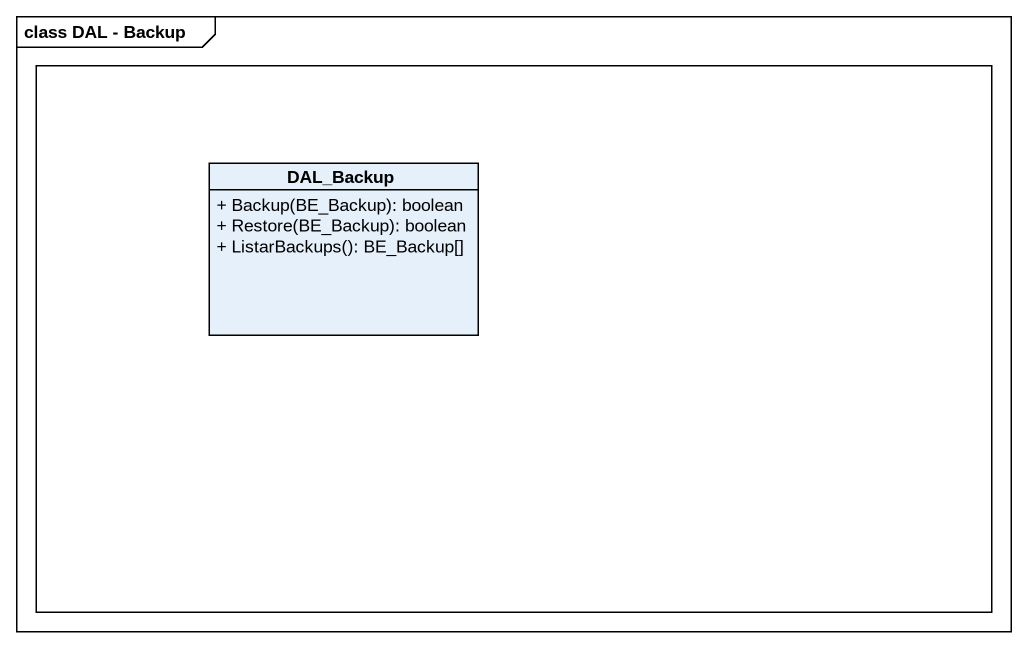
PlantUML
@startuml
mainframe class DAL - Backup
hide circle
hide empty members
skinparam classAttributeIconSize 0
rectangle " " as rectangle1 {
  class DAL_Backup {
    + Backup(BE_Backup): boolean
    + Restore(BE_Backup): boolean
    + ListarBackups(): BE_Backup[]
  }
}
@enduml
